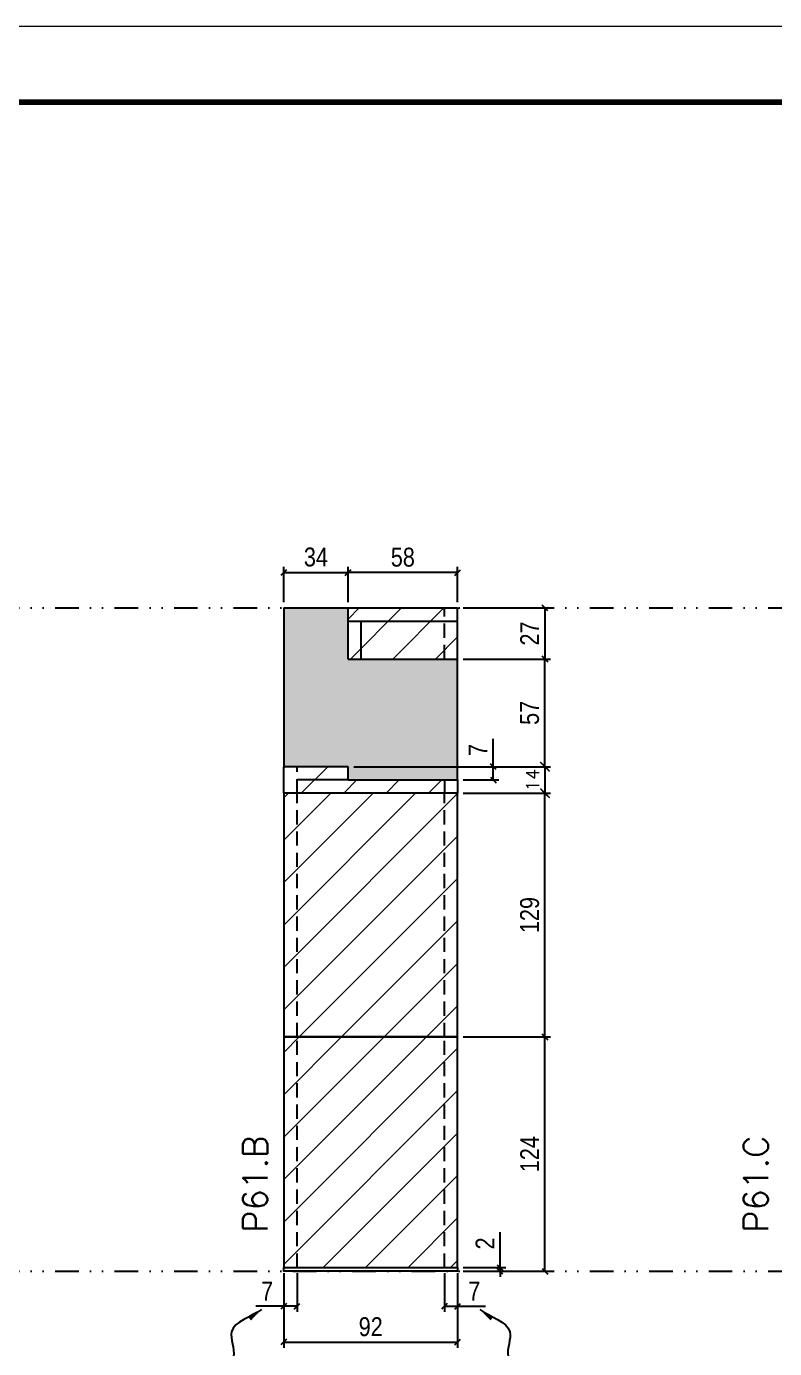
# Model space of a CAD drawing. Extents: x 28748 to 35002, y 14885 to 43501.
# Drawn here: x 31033 to 31429, y 37058 to 37758 of the extents above; entities that cross this region are included whole.
import ezdxf

# ---------------------------------------------------------------- set-up
doc = ezdxf.new("R2010")
doc.units = 0
for name, pattern in [('DASHED', [0.75, 0.5, -0.25]), ('DIVIDE2', [0.625, 0.25, -0.125, 0, -0.125, 0, -0.125]), ('HIDDEN', [0.375, 0.25, -0.125])]:
    doc.linetypes.add(name, pattern=pattern)
for name, color, linetype in [('COTA', 241, 'Continuous'), ('Nível', 160, 'Continuous'), ('Painéis', 200, 'Continuous'), ('SARR_2.2x7', 40, 'Continuous'), ('Sarrafo de Pressão', 42, 'HIDDEN')]:
    doc.layers.add(name, color=color, linetype=linetype)
for name, color, linetype, lineweight in [('Folhas', 255, 'Continuous', 9), ('Hachura', 251, 'Continuous', 9), ('SARRAFO DE PRESSAO', 251, 'DASHED', 9), ('Texto Seção', 7, 'Continuous', 15)]:
    doc.layers.add(name, color=color, linetype=linetype, lineweight=lineweight)
doc.styles.add('COTA TECNICA', font='techl___.ttf', dxfattribs={"height": 10})
doc.styles.add('COTA TECNICA-50', font='techl___.ttf', dxfattribs={"height": 10})
doc.styles.add('REGUA-120', font='ROMANS.shx', dxfattribs={"height": 15})
doc.styles.add('ROMANS', font='romans.shx')
doc.styles.get("Standard").update_dxf_attribs({"font": 'arial.ttf'})
doc.dimstyles.new('COTA PAINEL-50', dxfattribs={"dimtxt": 10, "dimasz": 3, "dimexe": 3, "dimexo": 3, "dimgap": 3, "dimtad": 1, "dimdec": 1, "dimzin": 12, "dimdsep": 46, "dimtxsty": 'COTA TECNICA-50', "dimblk1": 'OBLIQUE', "dimblk2": 'OBLIQUE', "dimsah": 1, "dimcen": 0.9, "dimclrd": 4, "dimclre": 4, "dimclrt": 240, "dimadec": 1, "dimazin": 3, "dimtfac": 1, "dimtdec": 1, "dimtmove": 0, "dimatfit": 3, "dimfxl": 1, "dimtolj": 1, "dimtzin": 12, "dimarcsym": 0})
doc.dimstyles.new('Cota Paínel', dxfattribs={"dimtxt": 7, "dimasz": 5, "dimexe": 3, "dimexo": 3, "dimgap": 3, "dimtad": 1, "dimdec": 1, "dimzin": 12, "dimdsep": 46, "dimtxsty": 'ROMANS', "dimblk": 'ARCHTICK', "dimcen": 0, "dimclrd": 4, "dimclre": 4, "dimclrt": 1, "dimadec": 1, "dimazin": 3, "dimtfac": 1, "dimtdec": 1, "dimtmove": 0, "dimatfit": 3, "dimldrblk": 'OBLIQUE', "dimfxl": 1, "dimtolj": 1, "dimtzin": 12, "dimarcsym": 0})
doc.dimstyles.new('PAINEL', dxfattribs={"dimtxt": 10, "dimasz": 3, "dimexe": 3, "dimexo": 3, "dimgap": 3, "dimtad": 1, "dimdec": 1, "dimzin": 12, "dimdsep": 46, "dimtxsty": 'COTA TECNICA', "dimblk1": 'OBLIQUE', "dimblk2": 'OBLIQUE', "dimsah": 1, "dimcen": 0.9, "dimclrd": 4, "dimclre": 4, "dimclrt": 240, "dimadec": 1, "dimazin": 3, "dimtfac": 1, "dimtdec": 1, "dimtmove": 0, "dimatfit": 3, "dimfxl": 1, "dimtolj": 1, "dimtzin": 12, "dimarcsym": 0})
doc.dimstyles.get("Standard").update_dxf_attribs({"dimtxt": 0.18, "dimasz": 0.18, "dimexe": 0.18, "dimexo": 0.0625, "dimgap": 0.09, "dimtad": 0, "dimtih": 1, "dimtoh": 1, "dimdec": 4, "dimzin": 0, "dimdsep": 46, "dimtxsty": 'Standard', "dimcen": 0.09, "dimadec": 0, "dimazin": 0, "dimtfac": 1, "dimtdec": 4, "dimtofl": 0, "dimtmove": 0, "dimatfit": 3, "dimfxl": 1, "dimtolj": 1, "dimtzin": 0, "dimarcsym": 0})
pattern_1 = [(45, (-100272.658, 8260.539), (-11.2253202, 11.2253202), [])]

# ---------------------------------------------------------------- blocks, each defined once
blk = doc.blocks.new('9999999999')
at = {"layer": 'Folhas'}
blk.add_lwpolyline([(98138.98, 34190.21), (99623.98, 34190.21), (99623.98, 35240.21), (98138.98, 35240.21)], close=True, dxfattribs=at)
at = {"layer": 'Folhas', "color": 30, "const_width": 3}
blk.add_lwpolyline([(98213.98, 34230.21), (99583.98, 34230.21), (99583.98, 35200.21), (98213.98, 35200.21)], close=True, dxfattribs=at)
blk = doc.blocks.new('_Oblique')
at = {"color": 0, "linetype": 'ByBlock', "lineweight": -2}
blk.add_line((-0.5, -0.5), (0.5, 0.5), dxfattribs=at)
blk = doc.blocks.new('*D474')
at = {"layer": 'COTA', "color": 4, "lineweight": -2, "transparency": 16777216}
for p, q in [((31168.98, 37098.15), (31168.98, 37058.7)), ((31260.98, 37098.15), (31260.98, 37058.7)), ((31168.98, 37061.7), (31260.98, 37061.7))]:
    blk.add_line(p, q, dxfattribs=at)
at = {"layer": 'Defpoints', "color": 0, "transparency": 16777216}
for p in [(31168.98, 37101.15), (31260.98, 37101.15), (31260.98, 37061.7)]:
    blk.add_point(p, dxfattribs=at)
at = {"layer": 'COTA', "color": 4, "lineweight": -2, "transparency": 16777216, "xscale": 3, "yscale": 3, "zscale": 3, "rotation": 180}
blk.add_blockref('_Oblique', (31168.98, 37061.7), dxfattribs=at)
at = {"layer": 'COTA', "color": 4, "lineweight": -2, "transparency": 16777216, "xscale": 3, "yscale": 3, "zscale": 3}
blk.add_blockref('_Oblique', (31260.98, 37061.7), dxfattribs=at)
at = {"layer": 'COTA', "color": 240, "transparency": 16777216, "insert": (31214.98, 37069.79), "char_height": 10, "attachment_point": 5, "style": 'COTA TECNICA'}
blk.add_mtext('\\A1;92', dxfattribs=at)
blk = doc.blocks.new('*D475')
at = {"layer": 'COTA', "color": 4, "lineweight": -2, "transparency": 16777216}
for p, q in [((31168.98, 37096.15), (31168.98, 37077.64)), ((31175.98, 37098.15), (31175.98, 37077.64)), ((31168.98, 37080.64), (31154.25, 37080.64)), ((31175.98, 37080.64), (31168.98, 37080.64))]:
    blk.add_line(p, q, dxfattribs=at)
at = {"layer": 'Defpoints', "color": 0, "transparency": 16777216}
for p in [(31168.98, 37099.15), (31175.98, 37101.15), (31168.98, 37080.64)]:
    blk.add_point(p, dxfattribs=at)
at = {"layer": 'COTA', "color": 4, "lineweight": -2, "transparency": 16777216, "xscale": 3, "yscale": 3, "zscale": 3, "rotation": 180}
blk.add_blockref('_Oblique', (31168.98, 37080.64), dxfattribs=at)
at = {"layer": 'COTA', "color": 4, "lineweight": -2, "transparency": 16777216, "xscale": 3, "yscale": 3, "zscale": 3}
blk.add_blockref('_Oblique', (31175.98, 37080.64), dxfattribs=at)
at = {"layer": 'COTA', "color": 240, "transparency": 16777216, "insert": (31160.12, 37088.71), "char_height": 10, "attachment_point": 5, "style": 'COTA TECNICA-50'}
blk.add_mtext('\\A1;7', dxfattribs=at)
blk = doc.blocks.new('*D476')
at = {"layer": 'COTA', "color": 4, "lineweight": -2, "transparency": 16777216}
for p, q in [((31253.98, 37098.15), (31253.98, 37077.64)), ((31260.98, 37096.15), (31260.98, 37077.64)), ((31253.98, 37080.64), (31260.98, 37080.64)), ((31260.98, 37080.64), (31275.72, 37080.64))]:
    blk.add_line(p, q, dxfattribs=at)
at = {"layer": 'Defpoints', "color": 0, "transparency": 16777216}
for p in [(31253.98, 37101.15), (31260.98, 37099.15), (31260.98, 37080.64)]:
    blk.add_point(p, dxfattribs=at)
at = {"layer": 'COTA', "color": 4, "lineweight": -2, "transparency": 16777216, "xscale": 3, "yscale": 3, "zscale": 3, "rotation": 180}
blk.add_blockref('_Oblique', (31253.98, 37080.64), dxfattribs=at)
at = {"layer": 'COTA', "color": 4, "lineweight": -2, "transparency": 16777216, "xscale": 3, "yscale": 3, "zscale": 3}
blk.add_blockref('_Oblique', (31260.98, 37080.64), dxfattribs=at)
at = {"layer": 'COTA', "color": 240, "transparency": 16777216, "insert": (31269.85, 37088.71), "char_height": 10, "attachment_point": 5, "style": 'COTA TECNICA-50'}
blk.add_mtext('\\A1;7', dxfattribs=at)
blk = doc.blocks.new('*D477')
at = {"layer": 'COTA', "color": 4, "lineweight": -2, "transparency": 16777216}
for p, q in [((31263.98, 37223.15), (31310.22, 37223.15)), ((31307.22, 37099.15), (31307.22, 37223.15)), ((31263.98, 37099.15), (31310.22, 37099.15))]:
    blk.add_line(p, q, dxfattribs=at)
at = {"layer": 'Defpoints', "color": 0, "transparency": 16777216}
for p in [(31260.98, 37223.15), (31307.22, 37223.15), (31260.98, 37099.15)]:
    blk.add_point(p, dxfattribs=at)
at = {"layer": 'COTA', "color": 4, "lineweight": -2, "transparency": 16777216, "xscale": 3, "yscale": 3, "zscale": 3}
for p, rotation in [((31307.22, 37223.15), 90), ((31307.22, 37099.15), 270)]:
    blk.add_blockref('_Oblique', p, dxfattribs=dict(at, rotation=rotation))
at = {"layer": 'COTA', "color": 240, "transparency": 16777216, "insert": (31299.15, 37161.15), "char_height": 10, "attachment_point": 5, "rotation": 90, "style": 'COTA TECNICA-50'}
blk.add_mtext('\\A1;124', dxfattribs=at)
blk = doc.blocks.new('*D478')
at = {"layer": 'COTA', "color": 4, "lineweight": -2, "transparency": 16777216}
for p, q in [((31283.51, 37101.15), (31283.51, 37119.95)), ((31263.98, 37101.15), (31286.51, 37101.15)), ((31263.98, 37099.15), (31286.51, 37099.15)), ((31283.51, 37099.15), (31283.51, 37101.15)), ((31283.51, 37099.15), (31283.51, 37096.15))]:
    blk.add_line(p, q, dxfattribs=at)
at = {"layer": 'Defpoints', "color": 0, "transparency": 16777216}
for p in [(31260.98, 37101.15), (31260.98, 37099.15), (31283.51, 37099.15)]:
    blk.add_point(p, dxfattribs=at)
at = {"layer": 'COTA', "color": 4, "lineweight": -2, "transparency": 16777216, "xscale": 3, "yscale": 3, "zscale": 3}
for p, rotation in [((31283.51, 37101.15), 270), ((31283.51, 37099.15), 90)]:
    blk.add_blockref('_Oblique', p, dxfattribs=dict(at, rotation=rotation))
at = {"layer": 'COTA', "color": 240, "transparency": 16777216, "insert": (31275.51, 37113.9), "char_height": 10, "attachment_point": 5, "rotation": 90, "style": 'COTA TECNICA-50'}
blk.add_mtext('\\A1;2', dxfattribs=at)
blk = doc.blocks.new('*D1629')
at = {"layer": 'COTA', "color": 4, "linetype": 'ByBlock', "lineweight": -2, "transparency": 16777216}
for p, q in [((31263.98, 37352.15), (31310.22, 37352.15)), ((31307.22, 37223.15), (31307.22, 37352.15)), ((31263.98, 37223.15), (31310.22, 37223.15))]:
    blk.add_line(p, q, dxfattribs=at)
at = {"layer": 'Defpoints', "color": 0, "linetype": 'ByBlock', "transparency": 16777216}
for p in [(31260.98, 37352.15), (31307.22, 37352.15), (31260.98, 37223.15)]:
    blk.add_point(p, dxfattribs=at)
at = {"layer": 'COTA', "color": 4, "linetype": 'ByBlock', "lineweight": -2, "transparency": 16777216, "xscale": 3, "yscale": 3, "zscale": 3}
for p, rotation in [((31307.22, 37352.15), 90), ((31307.22, 37223.15), 270)]:
    blk.add_blockref('_Oblique', p, dxfattribs=dict(at, rotation=rotation))
at = {"layer": 'COTA', "color": 240, "linetype": 'ByBlock', "transparency": 16777216, "insert": (31299.14, 37287.65), "char_height": 10, "attachment_point": 5, "rotation": 90, "style": 'COTA TECNICA'}
blk.add_mtext('\\A1;129', dxfattribs=at)
blk = doc.blocks.new('_ArchTick')
at = {"color": 0, "linetype": 'ByBlock', "const_width": 0.15}
blk.add_lwpolyline([(-0.5, -0.5), (0.5, 0.5)], dxfattribs=at)
blk = doc.blocks.new('*D2129')
at = {"layer": 'COTA', "color": 4, "lineweight": -2, "transparency": 16777216}
for p, q in [((31205.98, 37366.15), (31310.22, 37366.15)), ((31307.22, 37366.15), (31307.22, 37352.15)), ((31263.98, 37352.15), (31310.22, 37352.15))]:
    blk.add_line(p, q, dxfattribs=at)
at = {"layer": 'Defpoints', "color": 0, "transparency": 16777216}
for p in [(31202.98, 37366.15), (31260.98, 37352.15), (31307.22, 37352.15)]:
    blk.add_point(p, dxfattribs=at)
at = {"layer": 'COTA', "color": 4, "lineweight": -2, "transparency": 16777216, "xscale": 5, "yscale": 5, "zscale": 5}
for p, rotation in [((31307.22, 37366.15), 90), ((31307.22, 37352.15), 270)]:
    blk.add_blockref('_ArchTick', p, dxfattribs=dict(at, rotation=rotation))
at = {"layer": 'COTA', "color": 1, "transparency": 16777216, "insert": (31300.72, 37359.15), "char_height": 7, "attachment_point": 5, "rotation": 90, "style": 'ROMANS'}
blk.add_mtext('\\A1;14', dxfattribs=at)
blk = doc.blocks.new('*D1378')
at = {"layer": 'COTA', "color": 4, "lineweight": -2, "transparency": 16777216}
for p, q in [((31263.98, 37423.15), (31310.22, 37423.15)), ((31307.22, 37366.15), (31307.22, 37423.15)), ((31205.98, 37366.15), (31310.22, 37366.15))]:
    blk.add_line(p, q, dxfattribs=at)
at = {"layer": 'Defpoints', "color": 0, "transparency": 16777216}
for p in [(31260.98, 37423.15), (31307.22, 37423.15), (31202.98, 37366.15)]:
    blk.add_point(p, dxfattribs=at)
at = {"layer": 'COTA', "color": 4, "lineweight": -2, "transparency": 16777216, "xscale": 3, "yscale": 3, "zscale": 3}
for p, rotation in [((31307.22, 37423.15), 90), ((31307.22, 37366.15), 270)]:
    blk.add_blockref('_Oblique', p, dxfattribs=dict(at, rotation=rotation))
at = {"layer": 'COTA', "color": 240, "transparency": 16777216, "insert": (31299.11, 37394.65), "char_height": 10, "attachment_point": 5, "rotation": 90, "style": 'COTA TECNICA-50'}
blk.add_mtext('\\A1;57', dxfattribs=at)
blk = doc.blocks.new('*D2244')
at = {"layer": 'COTA', "color": 4, "lineweight": -2, "transparency": 16777216}
for p, q in [((31202.98, 37453.15), (31202.98, 37471.85)), ((31260.98, 37453.15), (31260.98, 37471.85)), ((31260.98, 37468.85), (31202.98, 37468.85))]:
    blk.add_line(p, q, dxfattribs=at)
at = {"layer": 'Defpoints', "color": 0, "transparency": 16777216}
for p in [(31202.98, 37468.85), (31202.98, 37450.15), (31260.98, 37450.15)]:
    blk.add_point(p, dxfattribs=at)
at = {"layer": 'COTA', "color": 4, "lineweight": -2, "transparency": 16777216, "xscale": 3, "yscale": 3, "zscale": 3, "rotation": 180}
blk.add_blockref('_Oblique', (31202.98, 37468.85), dxfattribs=at)
at = {"layer": 'COTA', "color": 4, "lineweight": -2, "transparency": 16777216, "xscale": 3, "yscale": 3, "zscale": 3}
blk.add_blockref('_Oblique', (31260.98, 37468.85), dxfattribs=at)
at = {"layer": 'COTA', "color": 240, "transparency": 16777216, "insert": (31231.98, 37476.98), "char_height": 10, "attachment_point": 5, "style": 'COTA TECNICA'}
blk.add_mtext('\\A1;58', dxfattribs=at)
blk = doc.blocks.new('*D2245')
at = {"layer": 'COTA', "color": 4, "lineweight": -2, "transparency": 16777216}
for p, q in [((31263.98, 37450.15), (31310.22, 37450.15)), ((31307.22, 37450.15), (31307.22, 37423.15)), ((31263.98, 37423.15), (31310.22, 37423.15))]:
    blk.add_line(p, q, dxfattribs=at)
at = {"layer": 'Defpoints', "color": 0, "transparency": 16777216}
for p in [(31260.98, 37450.15), (31260.98, 37423.15), (31307.22, 37423.15)]:
    blk.add_point(p, dxfattribs=at)
at = {"layer": 'COTA', "color": 4, "lineweight": -2, "transparency": 16777216, "xscale": 3, "yscale": 3, "zscale": 3}
for p, rotation in [((31307.22, 37450.15), 90), ((31307.22, 37423.15), 270)]:
    blk.add_blockref('_Oblique', p, dxfattribs=dict(at, rotation=rotation))
at = {"layer": 'COTA', "color": 240, "transparency": 16777216, "insert": (31299.15, 37436.65), "char_height": 10, "attachment_point": 5, "rotation": 90, "style": 'COTA TECNICA'}
blk.add_mtext('\\A1;27', dxfattribs=at)
blk = doc.blocks.new('*D2246')
at = {"layer": 'COTA', "color": 4, "lineweight": -2, "transparency": 16777216}
for p, q in [((31279.83, 37366.15), (31279.83, 37380.88)), ((31205.98, 37366.15), (31282.83, 37366.15)), ((31279.83, 37359.15), (31279.83, 37366.15)), ((31263.98, 37359.15), (31282.83, 37359.15))]:
    blk.add_line(p, q, dxfattribs=at)
at = {"layer": 'Defpoints', "color": 0, "transparency": 16777216}
for p in [(31202.98, 37366.15), (31279.83, 37366.15), (31260.98, 37359.15)]:
    blk.add_point(p, dxfattribs=at)
at = {"layer": 'COTA', "color": 4, "lineweight": -2, "transparency": 16777216, "xscale": 3, "yscale": 3, "zscale": 3}
for p, rotation in [((31279.83, 37366.15), 90), ((31279.83, 37359.15), 270)]:
    blk.add_blockref('_Oblique', p, dxfattribs=dict(at, rotation=rotation))
at = {"layer": 'COTA', "color": 240, "transparency": 16777216, "insert": (31271.76, 37375.02), "char_height": 10, "attachment_point": 5, "rotation": 90, "style": 'COTA TECNICA'}
blk.add_mtext('\\A1;7', dxfattribs=at)
blk = doc.blocks.new('*D2247')
at = {"layer": 'COTA', "color": 4, "lineweight": -2, "transparency": 16777216}
for p, q in [((31168.98, 37453.15), (31168.98, 37471.85)), ((31202.98, 37453.15), (31202.98, 37471.85)), ((31168.98, 37468.85), (31202.98, 37468.85))]:
    blk.add_line(p, q, dxfattribs=at)
at = {"layer": 'Defpoints', "color": 0, "transparency": 16777216}
for p in [(31202.98, 37468.85), (31168.98, 37450.15), (31202.98, 37450.15)]:
    blk.add_point(p, dxfattribs=at)
at = {"layer": 'COTA', "color": 4, "lineweight": -2, "transparency": 16777216, "xscale": 3, "yscale": 3, "zscale": 3, "rotation": 180}
blk.add_blockref('_Oblique', (31168.98, 37468.85), dxfattribs=at)
at = {"layer": 'COTA', "color": 4, "lineweight": -2, "transparency": 16777216, "xscale": 3, "yscale": 3, "zscale": 3}
blk.add_blockref('_Oblique', (31202.98, 37468.85), dxfattribs=at)
at = {"layer": 'COTA', "color": 240, "transparency": 16777216, "insert": (31185.98, 37477.07), "char_height": 10, "attachment_point": 5, "style": 'COTA TECNICA'}
blk.add_mtext('\\A1;34', dxfattribs=at)

msp = doc.modelspace()

# ---------------------------------------------------------------- hatches: boundary and pattern name
at = {"layer": 'COTA', "linetype": 'ByBlock'}
h = msp.add_hatch(dxfattribs=at)
h.set_pattern_fill('AR-CONC', color=256, scale=0.03)
h.paths.add_polyline_path([(31260.98, 37423.15), (31202.98, 37423.15), (31202.98, 37450.15), (31168.98, 37450.15), (31168.98, 37366.15), (31202.98, 37366.15), (31202.98, 37359.15), (31260.98, 37359.15)])
at = {"layer": 'Hachura'}
h = msp.add_hatch(dxfattribs=at)
h.set_pattern_fill('ANSI31', color=256, scale=5)
h.paths.add_polyline_path([(31260.98, 37450.15), (31202.98, 37450.15), (31202.98, 37423.15), (31260.98, 37423.15)], flags=17)
h = msp.add_hatch(dxfattribs=at)
h.set_pattern_fill('ANSI31', color=256, scale=5)
h.paths.add_polyline_path([(31260.98, 37359.15), (31202.98, 37359.15), (31202.98, 37366.15), (31168.98, 37366.15), (31168.98, 37352.15), (31260.98, 37352.15)])
at = {"layer": 'Hachura', "linetype": 'ByBlock'}
h = msp.add_hatch(dxfattribs=at)
h.set_pattern_fill('ANSI31', color=256, scale=5)
h.set_pattern_definition(pattern_1)
h.paths.add_polyline_path([(31260.98, 37352.15), (31168.98, 37352.15), (31168.98, 37223.15), (31260.98, 37223.15)])
h = msp.add_hatch(dxfattribs=at)
h.set_pattern_fill('ANSI31', color=256, scale=5)
h.set_pattern_definition(pattern_1)
h.paths.add_polyline_path([(31260.98, 37223.15), (31168.98, 37223.15), (31168.98, 37101.15), (31260.98, 37101.15)])

# ---------------------------------------------------------------- linework, layer by layer
at = {"layer": 'COTA', "linetype": 'ByBlock'}
for p, q in [((31168.98, 37450.15), (31168.98, 37366.15)), ((31168.98, 37450.15), (31202.98, 37450.15)), ((31260.98, 37359.15), (31260.98, 37423.15))]:
    msp.add_line(p, q, dxfattribs=at)
at = {"layer": 'Nível', "color": 4, "linetype": 'DIVIDE2', "ltscale": 50}
for p, q in [((30764.91, 37450.15), (31791.84, 37450.15)), ((30764.91, 37099.15), (31791.84, 37099.15))]:
    msp.add_line(p, q, dxfattribs=at)
at = {"layer": 'Painéis'}
for p, q in [((31202.98, 37423.15), (31202.98, 37450.15)), ((31202.98, 37450.15), (31260.98, 37450.15)), ((31260.98, 37423.15), (31260.98, 37450.15)), ((31202.98, 37423.15), (31260.98, 37423.15)), ((31168.98, 37352.15), (31168.98, 37366.15)), ((31202.98, 37366.15), (31168.98, 37366.15)), ((31202.98, 37359.15), (31202.98, 37366.15)), ((31202.98, 37359.15), (31260.98, 37359.15)), ((31260.98, 37359.15), (31260.98, 37352.15))]:
    msp.add_line(p, q, dxfattribs=at)
for points in [[(31168.98, 37223.15), (31260.98, 37223.15), (31260.98, 37352.15), (31168.98, 37352.15)], [(31168.98, 37101.15), (31260.98, 37101.15), (31260.98, 37223.15), (31168.98, 37223.15)], [(31168.98, 37101.15), (31260.98, 37101.15), (31260.98, 37099.15), (31168.98, 37099.15)]]:
    msp.add_lwpolyline(points, close=True, dxfattribs=at)
at = {"layer": 'SARR_2.2x7'}
for p, q in [((31202.98, 37443.15), (31260.98, 37443.15)), ((31209.98, 37423.15), (31209.98, 37443.15)), ((31202.98, 37359.15), (31175.98, 37359.15))]:
    msp.add_line(p, q, dxfattribs=at)
at = {"layer": 'Sarrafo de Pressão', "ltscale": 30}
for p, q in [((31253.98, 37423.15), (31253.98, 37450.15)), ((31175.98, 37352.15), (31175.98, 37366.15)), ((31253.98, 37359.15), (31253.98, 37352.15)), ((31175.98, 37223.15), (31175.98, 37352.15)), ((31253.98, 37223.15), (31253.98, 37352.15)), ((31175.98, 37101.15), (31175.98, 37223.15)), ((31253.98, 37101.15), (31253.98, 37223.15))]:
    msp.add_line(p, q, dxfattribs=at)

# ---------------------------------------------------------------- block references
at = {"layer": 'SARRAFO DE PRESSAO', "color": 6, "linetype": 'ByBlock'}
msp.add_blockref('9999999999', (-67792.14, 2517.66), dxfattribs=at)

# ---------------------------------------------------------------- texts
at = {"layer": 'Texto Seção', "char_height": 13, "width": 285.3299, "attachment_point": 7, "rotation": 90, "style": 'REGUA-120'}
for s, insert in [('P61.B', (31160.32, 37119.62)), ('P61.C', (31425.36, 37119.62))]:
    msp.add_mtext(s, dxfattribs=dict(at, insert=insert))

# ---------------------------------------------------------------- dimensions: what is measured, and where the dimension line sits
at = {"layer": 'COTA'}
for base, p1, p2, dimstyle, picture, middle in [((31202.98, 37468.85), (31168.98, 37450.15), (31202.98, 37450.15), 'PAINEL', '*D2247', (31185.98, 37477.07)), ((31202.98, 37468.85), (31260.98, 37450.15), (31202.98, 37450.15), 'PAINEL', '*D2244', (31231.98, 37476.98)), ((31260.98, 37080.64), (31253.98, 37101.15), (31260.98, 37099.15), 'COTA PAINEL-50', '*D476', (31269.85, 37088.71))]:
    dim = msp.add_linear_dim(base=base, p1=p1, p2=p2, dimstyle=dimstyle, dxfattribs=at)
    dim.commit()
    dim.dimension.update_dxf_attribs({"geometry": picture, "text_midpoint": middle})
for base, p1, p2, angle, dimstyle, picture, middle in [((31307.22, 37423.15), (31260.98, 37450.15), (31260.98, 37423.15), 90, 'PAINEL', '*D2245', (31299.15, 37436.65)), ((31307.22, 37423.15), (31202.98, 37366.15), (31260.98, 37423.15), 90, 'COTA PAINEL-50', '*D1378', (31299.11, 37394.65)), ((31279.83, 37366.15), (31260.98, 37359.15), (31202.98, 37366.15), 90, 'PAINEL', '*D2246', (31271.76, 37375.02)), ((31307.22, 37223.15), (31260.98, 37099.15), (31260.98, 37223.15), 90, 'COTA PAINEL-50', '*D477', (31299.15, 37161.15)), ((31168.98, 37080.64), (31175.98, 37101.15), (31168.98, 37099.15), 180, 'COTA PAINEL-50', '*D475', (31160.12, 37088.71))]:
    dim = msp.add_linear_dim(base=base, p1=p1, p2=p2, angle=angle, dimstyle=dimstyle, dxfattribs=at)
    dim.commit()
    dim.dimension.update_dxf_attribs({"geometry": picture, "text_midpoint": middle})
for base, p1, p2, dimstyle, picture, middle in [((31307.22, 37352.15), (31202.98, 37366.15), (31260.98, 37352.15), 'Cota Paínel', '*D2129', (31307.22, 37359.15)), ((31283.51, 37099.15), (31260.98, 37101.15), (31260.98, 37099.15), 'COTA PAINEL-50', '*D478', (31283.51, 37113.9))]:
    dim = msp.add_linear_dim(base=base, p1=p1, p2=p2, angle=90, dimstyle=dimstyle, dxfattribs=at)
    dim.commit()
    dim.dimension.update_dxf_attribs({"geometry": picture, "text_midpoint": middle, "dimtype": 160})
at = {"layer": 'COTA', "linetype": 'ByBlock'}
dim = msp.add_linear_dim(base=(31307.22, 37352.15), p1=(31260.98, 37223.15), p2=(31260.98, 37352.15), angle=90, dimstyle='PAINEL', dxfattribs=at)
dim.commit()
dim.dimension.update_dxf_attribs({"geometry": '*D1629', "text_midpoint": (31299.14, 37287.65)})
at = {"layer": 'COTA'}
dim = msp.add_linear_dim(base=(31260.98, 37061.7), p1=(31168.98, 37101.15), p2=(31260.98, 37101.15), dimstyle='PAINEL', override={"dimarcsym": 2}, dxfattribs=at)
dim.commit()
dim.dimension.update_dxf_attribs({"geometry": '*D474', "text_midpoint": (31214.98, 37069.79)})

# ---------------------------------------------------------------- leaders
at = {"layer": 'COTA', "path_type": 1}
for points in [[(31157.16, 37078.97), (31141.37, 37067.14), (31142.3, 37054.13), (31136.74, 37044.35)], [(31272.81, 37078.97), (31288.6, 37067.14), (31287.67, 37054.13), (31293.23, 37044.35)]]:
    msp.add_leader(points, dimstyle='Standard', override={"dimasz": 8}, dxfattribs=at)

doc.saveas('drawing.dxf')
